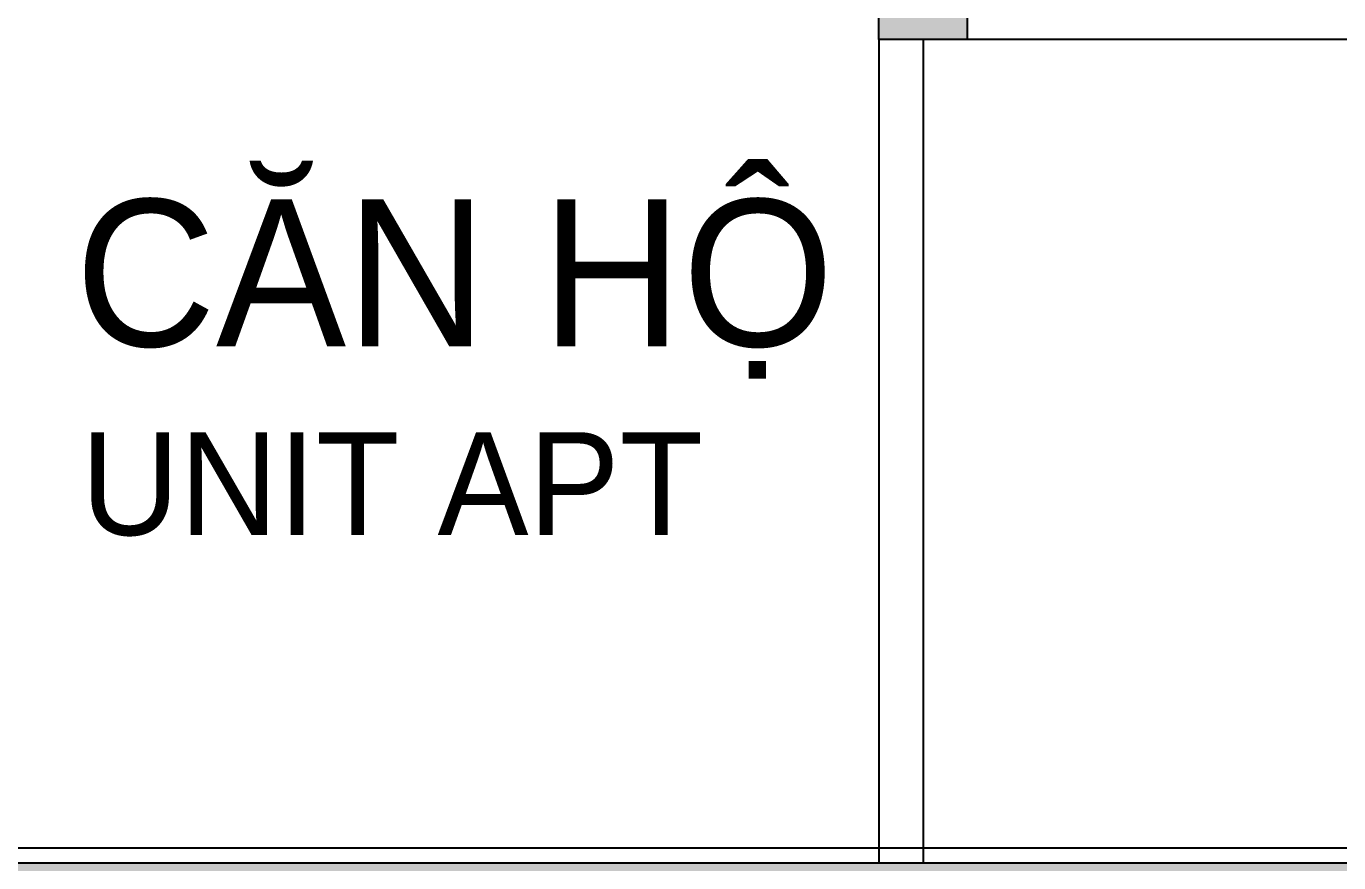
# Model space of a CAD drawing. Header units: millimetres. Extents: x -100356 to 314685, y 446 to 1273965.
# Drawn here: x 107665 to 112127, y 243036 to 245881 of the extents above; entities that cross this region are included whole.
import ezdxf
from ezdxf.xclip import XClip

# ---------------------------------------------------------------- set-up
doc = ezdxf.new("R2010")
doc.units = ezdxf.units.MM
doc.header["$XCLIPFRAME"] = 2
doc.linetypes.add('section$0$CENTER', pattern=[2, 1.25, -0.25, 0.25, -0.25])
for name, color, linetype, lineweight in [('@ color hatch', 7, 'Continuous', 13), ('Hatch-wall', 251, 'Continuous', 5), ('section$0$A-_FLORLEVL_E', 7, 'Continuous', 5), ('section$0$NKC_TRUC', 8, 'section$0$CENTER', 13)]:
    doc.layers.add(name, color=color, linetype=linetype, lineweight=lineweight)
for name, color, linetype in [('section$0$FIN', 3, 'Continuous'), ('section$0$NAM', 3, 'Continuous'), ('section$0$STR', 7, 'Continuous'), ('STR', 7, 'Continuous')]:
    doc.layers.add(name, color=color, linetype=linetype)
doc.styles.add('section$0$Arial', font='Font - TrueType - Arial.ttf', dxfattribs={"width": 0.95, "height": 770})

# ---------------------------------------------------------------- blocks, each defined once
blk = doc.blocks.new('section$0$grid section')
at = {"layer": 'section$0$NKC_TRUC', "ltscale": 300}
blk.add_line((-141943.9, 78500), (0, 78500), dxfattribs=at)
blk = doc.blocks.new('section$0$PHONG')
at = {"layer": 'section$0$NAM', "attachment_point": 1, "style": 'section$0$Arial'}
for s, width, insert, char_height in [('CĂN HỘ', 6747.835, (23265.6, 2091.1), 500), ('UNIT APT', 3815.514, (23285.3, 1299.2), 350)]:
    blk.add_mtext_dynamic_manual_height_columns(s, width=width, gutter_width=1, heights=[0], dxfattribs=dict(at, insert=insert, char_height=char_height))
blk = doc.blocks.new('section$0$ROOM 01')
at = {"layer": 'Hatch-wall', "ltscale": 0.5}
h = blk.add_hatch(color=256, dxfattribs=at)
h.dxf.hatch_style = 1
h.paths.add_polyline_path([(36485, 240516.1), (36485, 243810.4), (47160.1, 243810.4), (47160.1, 243710.4), (47860, 243710.4), (47860, 243810.4), (48060, 243810.4), (48060, 243510.4), (46960.1, 243510.4), (46960.1, 243610.4), (36735, 243610.4), (36735, 240516.1)])
h.paths.add_polyline_path([(16680, 243810.4), (16680, 243810.4), (33985, 243810.4), (33985, 242138.2), (35285, 242138.2), (35285, 241988.2), (33985, 241988.2), (33985, 240510.5), (33735, 240510.5), (33735, 243610.4), (26071.7, 243610.4), (26071.7, 243310.4), (25771.7, 243310.4), (25771.7, 243610.4), (16930, 243610.4), (16930, 243810.4)])
h.paths.add_polyline_path([(16930, 240516.1), (16680, 240516.1), (16680, 243810.4), (16930, 243810.4)])
h.paths.add_polyline_path([(-1440, 243810.4), (-1440, 243510.4), (-340.1, 243510.4), (-340.1, 243610.4), (8060, 243610.4), (8060, 243310.4), (8360, 243310.4), (8360, 243610.4), (11360, 243610.4), (11360, 243310.4), (11660, 243310.4), (11660, 243610.4), (13530, 243610.4), (13530, 240510.5), (13780, 240510.5), (13780, 243810.4), (-540.1, 243810.4), (-540.1, 243710.4), (-1240, 243710.4), (-1240, 243810.4)])
at = {"layer": 'section$0$FIN'}
for p, q in [((25771.7, 243860.4, 0), (16680, 243860.5, 0)), ((47160.1, 243860.4, 0), (25771.7, 243860.4, 0))]:
    blk.add_line(p, q, dxfattribs=at)
at = {"layer": 'section$0$FIN', "ltscale": 10}
for p, q in [((25771.7, 243310.4, 0), (25771.7, 240510.5, 0)), ((25921.7, 243310.4, 0), (25921.7, 240510.5, 0))]:
    blk.add_line(p, q, dxfattribs=at)
at = {"layer": 'section$0$FIN', "elevation": 0}
blk.add_lwpolyline([(33735, 243310.4), (25921.7, 243310.4)], dxfattribs=at)
at = {"layer": 'section$0$STR', "ltscale": 10, "elevation": 0}
blk.add_lwpolyline([(26071.7, 243610.4), (26071.7, 243310.4), (25771.7, 243310.4), (25771.7, 243610.4)], dxfattribs=at)
at = {"layer": 'STR', "ltscale": 0.5, "elevation": 0}
blk.add_lwpolyline([(16680, 243310.4), (16680, 243810.4), (33985, 243810.4), (33985, 242138.2), (35285, 242138.2), (35285, 241988.2), (33985, 241988.2), (33985, 240510.5), (33735, 240510.5), (33735, 243610.4), (26071.7, 243610.4), (26071.7, 243310.4), (25771.7, 243310.4), (25771.7, 243610.4), (16930, 243610.4), (16930, 243310.4)], close=True, dxfattribs=at)
at = {"layer": 'section$0$STR'}
blk.add_blockref('section$0$PHONG', (-227.1, 240675.6), dxfattribs=at)
blk = doc.blocks.new('section')
at = {"layer": 'section$0$A-_FLORLEVL_E'}
blk.add_blockref('section$0$grid section', (298304.7, 0), dxfattribs=at)
at = {"layer": 'section$0$STR'}
for p in [(234654.7, -162060.4), (234654.7, -165360.4)]:
    blk.add_blockref('section$0$ROOM 01', p, dxfattribs=at)

msp = doc.modelspace()

# ---------------------------------------------------------------- block references
at = {"layer": '@ color hatch', "ltscale": 0.5}
ref = msp.add_blockref('section', (-149862.3, 164586), dxfattribs=at)
XClip(ref).set_block_clipping_path([(169394.0948857647, -24157.8838648469), (313883.7615168951, 101394.6180912155)])

doc.saveas('drawing.dxf')
